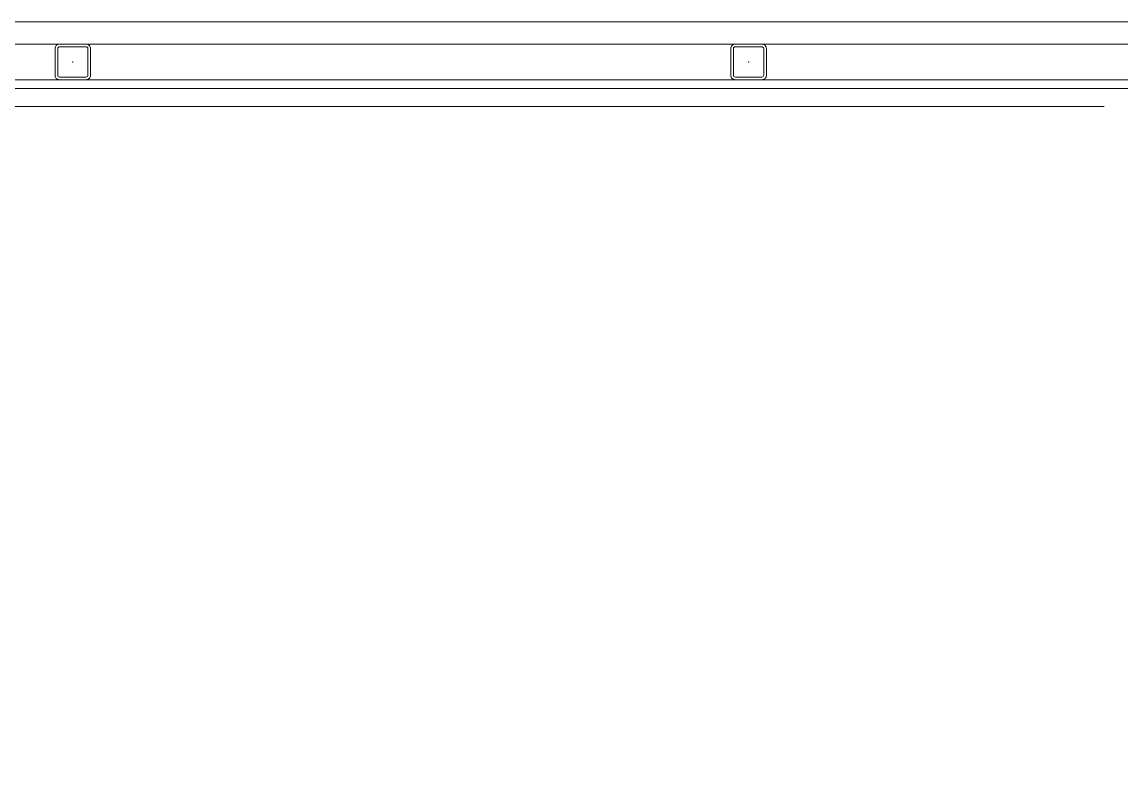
# Model space of a CAD drawing. Extents: x -3709 to 34962, y 0 to 8245.
# Drawn here: x 16966.1 to 17089.7, y 3035.5 to 3120 of the extents above; entities that cross this region are included whole.
import ezdxf

# ---------------------------------------------------------------- set-up
doc = ezdxf.new("R2010")
doc.units = 0
doc.layers.get('0').update_dxf_attribs({"color": 9, "lineweight": 9})
for name, color, linetype, lineweight in [('06D', 9, 'Continuous', 9), ('10', 9, 'Continuous', 9), ('11', 9, 'Continuous', 9), ('14', 9, 'Continuous', 9), ('33', 9, 'BATTING', 9)]:
    doc.layers.add(name, color=color, linetype=linetype, lineweight=lineweight)
doc.linetypes.add('BATTING', pattern='A,0.0001,-0.1,[134,ltypeshp.shx,S=0.1,R=0,X=-0.1,Y=0],-0.2,[134,ltypeshp.shx,S=0.1,R=180,X=0.1,Y=0],-0.1', length=0.4001)

# ---------------------------------------------------------------- blocks, each defined once
blk = doc.blocks.new('Prf-40x40')
for points in [[(1.5, -2), (-1.5, -2, -0.414214), (-2, -1.5), (-2, 1.5, -0.414214), (-1.5, 2), (1.5, 2, -0.414214), (2, 1.5), (2, -1.5, -0.414214)], [(1.5, -1.7), (-1.5, -1.7, -0.414214), (-1.7, -1.5), (-1.7, 1.5, -0.414214), (-1.5, 1.7), (1.5, 1.7, -0.414214), (1.7, 1.5), (1.7, -1.5, -0.414214)]]:
    blk.add_lwpolyline(points, format="xyb", close=True)
blk.add_point((0, 0))

msp = doc.modelspace()

# ---------------------------------------------------------------- linework, layer by layer
msp.add_line((17087.84, 3110.5), (16822.84, 3110.5))
at = {"layer": '06D'}
msp.add_lwpolyline([(16884.34, 3117.5), (17125.84, 3117.5)], dxfattribs=at)
at = {"layer": '11'}
msp.add_lwpolyline([(17125.84, 3112.5), (17125.84, 3113.5), (16880.84, 3113.5), (16880.84, 3112.5), (17125.84, 3112.5)], dxfattribs=at)
at = {"layer": '14'}
msp.add_lwpolyline([(17087.84, 3110.5), (16822.84, 3110.5), (16822.84, 3035.5), (16804.84, 3035.5)], dxfattribs=at)
at = {"layer": '33', "ltscale": 0.3}
msp.add_lwpolyline([(16881.44, 3120), (17125.84, 3120)], dxfattribs=at)

# ---------------------------------------------------------------- block references
at = {"layer": '10', "xscale": -1}
for p in [(16971.84, 3115.5), (17047.84, 3115.5)]:
    msp.add_blockref('Prf-40x40', p, dxfattribs=at)

doc.saveas('drawing.dxf')
